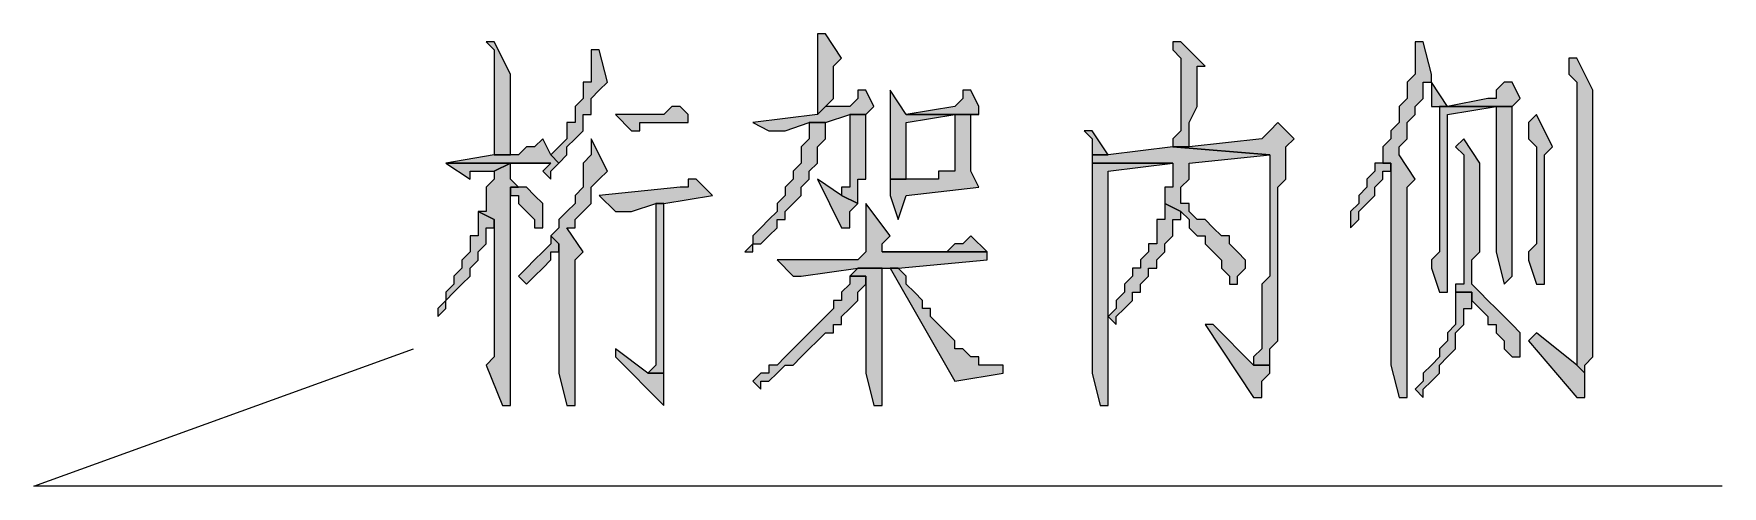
# Model space of a CAD drawing. Header units: millimetres. Extents: x 6 to 291, y 4 to 206.
# Drawn here: x 220.01 to 228.85, y 173.1 to 175.47 of the extents above; entities that cross this region are included whole.
import ezdxf

# ---------------------------------------------------------------- set-up
doc = ezdxf.new("R2010")
doc.units = ezdxf.units.MM
doc.layers.add('C00-00-00', color=7, linetype='Continuous')

msp = doc.modelspace()

# ---------------------------------------------------------------- hatches: boundary and pattern name
at = {"layer": 'C00-00-00'}
h = msp.add_hatch(color=256, dxfattribs=at)
h.dxf.hatch_style = 2
h.paths.add_polyline_path([(224.155003, 175.47167), (224.11267, 175.47167), (224.11267, 175.429336), (224.11267, 175.21767), (224.11267, 175.175336), (224.11267, 175.048336), (224.155003, 175.09067), (224.197337, 175.133003), (224.197337, 175.260003), (224.197337, 175.302336), (224.23967, 175.34467)])
h = msp.add_hatch(color=256, dxfattribs=at)
h.dxf.hatch_style = 2
h.paths.add_polyline_path([(222.419337, 175.429336), (222.377004, 175.429336), (222.419337, 175.387002), (222.419337, 175.302336), (222.419337, 175.260002), (222.419337, 174.836669), (222.504004, 174.836669), (222.504004, 175.217669), (222.504004, 175.260002)])
h = msp.add_hatch(color=256, dxfattribs=at)
h.dxf.hatch_style = 2
h.paths.add_polyline_path([(222.969659, 175.387001), (222.927326, 175.387001), (222.927326, 175.344668), (222.927326, 175.302334), (222.927326, 175.217668), (222.884992, 175.217668), (222.884992, 175.175334), (222.884992, 175.133001), (222.842659, 175.090668), (222.842659, 175.048334), (222.842659, 175.006001), (222.800326, 175.006001), (222.800326, 174.963668), (222.800326, 174.921334), (222.757992, 174.879001), (222.715659, 174.836668), (222.757992, 174.794334), (222.800326, 174.836668), (222.800326, 174.879001), (222.842659, 174.921334), (222.884992, 174.963668), (222.884992, 175.006001), (222.884992, 175.048334), (222.927326, 175.048334), (222.927326, 175.090668), (222.927326, 175.133001), (222.969659, 175.175334), (223.011992, 175.217668)])
h = msp.add_hatch(color=256, dxfattribs=at)
h.dxf.hatch_style = 2
h.paths.add_polyline_path([(226.017664, 175.429336), (225.975331, 175.429336), (225.975331, 175.387002), (226.017664, 175.344669), (226.017664, 174.963669), (225.975331, 174.921336), (225.975331, 174.879002), (226.059997, 174.879002), (226.059997, 175.006002), (226.102331, 175.090669), (226.102331, 175.175336), (226.102331, 175.260002), (226.102331, 175.302336), (226.144664, 175.302336)])
h = msp.add_hatch(color=256, dxfattribs=at)
h.dxf.hatch_style = 2
h.paths.add_polyline_path([(227.287661, 175.429336), (227.245328, 175.429336), (227.245328, 175.387002), (227.245328, 175.260002), (227.202994, 175.217669), (227.202994, 175.175336), (227.202994, 175.133002), (227.160661, 175.090669), (227.160661, 175.048336), (227.160661, 175.006002), (227.118328, 174.963669), (227.118328, 174.921336), (227.075994, 174.879002), (227.075994, 174.836669), (227.075994, 174.794336), (227.118328, 174.794336), (227.118328, 174.752002), (227.118328, 174.709669), (227.118328, 173.778336), (227.118328, 173.736002), (227.160661, 173.566669), (227.202994, 173.566669), (227.202994, 174.582669), (227.202994, 174.625002), (227.202994, 174.667336), (227.245328, 174.709669), (227.160661, 174.836669), (227.160661, 174.879002), (227.202994, 174.921336), (227.202994, 174.963669), (227.202994, 175.006002), (227.245328, 175.048336), (227.245328, 175.090669), (227.287661, 175.133002), (227.287661, 175.175336), (227.287661, 175.217669), (227.329994, 175.217669), (227.329994, 175.260002)])
h = msp.add_hatch(color=256, dxfattribs=at)
h.dxf.hatch_style = 2
h.paths.add_polyline_path([(228.092004, 175.344671), (228.049671, 175.344671), (228.049671, 175.260004), (228.092004, 175.217671), (228.092004, 173.736004), (228.134338, 173.693671), (228.134338, 173.736004), (228.176671, 173.778338), (228.176671, 174.286338), (228.176671, 174.328671), (228.176671, 175.175338)])
h = msp.add_hatch(color=256, dxfattribs=at)
h.dxf.hatch_style = 2
h.paths.add_polyline_path([(227.330003, 175.217668), (227.330003, 175.090668), (227.372337, 175.090668), (227.66867, 175.090668), (227.66867, 175.048335), (227.66867, 174.371001), (227.66867, 174.328668), (227.711003, 174.159335), (227.753337, 174.201668), (227.753337, 174.582668), (227.753337, 174.625001), (227.753337, 175.090668), (227.41467, 175.090668)])
h = msp.add_hatch(color=256, dxfattribs=at)
h.dxf.hatch_style = 2
h.paths.add_polyline_path([(227.75333, 175.217668), (227.710997, 175.217668), (227.668663, 175.175335), (227.668663, 175.133001), (227.62633, 175.133001), (227.414663, 175.090668), (227.75333, 175.090668), (227.795663, 175.133001)])
h = msp.add_hatch(color=256, dxfattribs=at)
h.dxf.hatch_style = 2
h.paths.add_polyline_path([(224.366667, 175.175338), (224.324333, 175.175338), (224.324333, 175.133004), (224.282, 175.090671), (224.155, 175.090671), (224.112667, 175.048338), (223.774, 175.006004), (223.858667, 174.963671), (223.901, 174.963671), (223.943333, 174.963671), (224.070333, 175.006004), (224.155, 175.006004), (224.282, 175.048338), (224.366667, 175.048338), (224.409, 175.090671)])
h = msp.add_hatch(color=256, dxfattribs=at)
h.dxf.hatch_style = 2
h.paths.add_polyline_path([(224.493661, 175.175338), (224.493661, 175.133004), (224.493661, 175.048338), (224.493661, 174.709671), (224.578328, 174.709671), (224.578328, 175.006004), (224.832328, 175.048338), (224.916995, 175.048338), (224.959328, 175.048338), (224.578328, 175.048338)])
h = msp.add_hatch(color=256, dxfattribs=at)
h.dxf.hatch_style = 2
h.paths.add_polyline_path([(224.917004, 175.175338), (224.874671, 175.175338), (224.874671, 175.133004), (224.832338, 175.090671), (224.578338, 175.048338), (224.959338, 175.048338), (224.959338, 175.090671)])
h = msp.add_hatch(color=256, dxfattribs=at)
h.dxf.hatch_style = 2
h.paths.add_polyline_path([(223.393002, 175.090669), (223.350669, 175.090669), (223.308335, 175.048336), (223.054335, 175.048336), (223.139002, 174.963669), (223.181335, 174.963669), (223.181335, 175.006002), (223.435335, 175.006002), (223.435335, 175.048336)])
h = msp.add_hatch(color=256, dxfattribs=at)
h.dxf.hatch_style = 2
h.paths.add_polyline_path([(224.366667, 175.048335), (224.282, 175.048335), (224.282, 174.752001), (224.282, 174.709668), (224.282, 174.667335), (224.239667, 174.667335), (224.239667, 174.625001), (224.324333, 174.582668), (224.324333, 174.625001), (224.324333, 174.709668), (224.366667, 174.709668), (224.366667, 174.921335), (224.366667, 174.963668), (224.366667, 175.006001)])
h = msp.add_hatch(color=256, dxfattribs=at)
h.dxf.hatch_style = 2
h.paths.add_polyline_path([(224.917004, 175.048335), (224.832338, 175.048335), (224.832338, 174.752001), (224.747671, 174.752001), (224.747671, 174.709668), (224.578338, 174.709668), (224.493671, 174.709668), (224.493671, 174.667335), (224.493671, 174.625001), (224.536004, 174.498001), (224.578338, 174.625001), (224.959338, 174.667335), (224.917004, 174.752001), (224.917004, 174.921335), (224.917004, 174.963668), (224.917004, 175.006001)])
h = msp.add_hatch(color=256, dxfattribs=at)
h.dxf.hatch_style = 2
h.paths.add_polyline_path([(227.372329, 175.090669), (227.372329, 174.328669), (227.329996, 174.286336), (227.329996, 174.244002), (227.372329, 174.117002), (227.414663, 174.117002), (227.414663, 175.048336), (227.668663, 175.090669)])
h = msp.add_hatch(color=256, dxfattribs=at)
h.dxf.hatch_style = 2
h.paths.add_polyline_path([(227.880341, 175.048335), (227.838008, 175.006001), (227.838008, 174.963668), (227.838008, 174.921335), (227.880341, 174.879001), (227.880341, 174.371001), (227.838008, 174.328668), (227.838008, 174.286335), (227.880341, 174.159335), (227.922674, 174.159335), (227.922674, 174.201668), (227.922674, 174.244001), (227.922674, 174.836668), (227.965008, 174.879001)])
h = msp.add_hatch(color=256, dxfattribs=at)
h.dxf.hatch_style = 2
h.paths.add_polyline_path([(222.673327, 174.921336), (222.630994, 174.879003), (222.58866, 174.879003), (222.546327, 174.836669), (222.419327, 174.836669), (222.165327, 174.794336), (222.71566, 174.794336), (222.673327, 174.752003), (222.71566, 174.709669), (222.71566, 174.752003), (222.757994, 174.794336), (222.71566, 174.836669)])
h = msp.add_hatch(color=256, dxfattribs=at)
h.dxf.hatch_style = 2
h.paths.add_polyline_path([(222.927333, 174.921336), (222.927333, 174.879003), (222.927333, 174.836669), (222.884999, 174.794336), (222.884999, 174.752003), (222.884999, 174.709669), (222.884999, 174.667336), (222.842666, 174.625003), (222.842666, 174.582669), (222.800333, 174.540336), (222.757999, 174.498003), (222.757999, 174.455669), (222.715666, 174.413336), (222.757999, 174.371003), (222.757999, 174.286336), (222.757999, 174.244003), (222.757999, 173.693669), (222.800333, 173.524336), (222.842666, 173.524336), (222.842666, 173.736003), (222.842666, 174.286336), (222.884999, 174.328669), (222.800333, 174.455669), (222.842666, 174.455669), (222.842666, 174.498003), (222.884999, 174.540336), (222.927333, 174.582669), (222.927333, 174.625003), (222.927333, 174.667336), (222.969666, 174.709669), (223.011999, 174.752003)])
h = msp.add_hatch(color=256, dxfattribs=at)
h.dxf.hatch_style = 2
h.paths.add_polyline_path([(224.155003, 175.006001), (224.070337, 175.006001), (224.070337, 174.963667), (224.070337, 174.921334), (224.028003, 174.879001), (224.028003, 174.836667), (224.028003, 174.794334), (223.98567, 174.752001), (223.98567, 174.709667), (223.943337, 174.667334), (223.943337, 174.625001), (223.901003, 174.582667), (223.901003, 174.540334), (223.85867, 174.498001), (223.816337, 174.455667), (223.774003, 174.413334), (223.774003, 174.371001), (223.73167, 174.328667), (223.774003, 174.328667), (223.774003, 174.371001), (223.816337, 174.371001), (223.85867, 174.413334), (223.901003, 174.455667), (223.901003, 174.498001), (223.943337, 174.498001), (223.943337, 174.540334), (223.98567, 174.582667), (224.028003, 174.625001), (224.028003, 174.667334), (224.070337, 174.709667), (224.070337, 174.752001), (224.11267, 174.794334), (224.11267, 174.836667), (224.11267, 174.879001), (224.155003, 174.921334), (224.155003, 174.963667)])
h = msp.add_hatch(color=256, dxfattribs=at)
h.dxf.hatch_style = 2
h.paths.add_polyline_path([(225.551995, 174.96367), (225.509661, 174.96367), (225.551995, 174.921337), (225.551995, 174.879004), (225.551995, 174.83667), (225.636661, 174.83667)])
h = msp.add_hatch(color=256, dxfattribs=at)
h.dxf.hatch_style = 2
h.paths.add_polyline_path([(226.52566, 175.006001), (226.483326, 174.963667), (226.440993, 174.921334), (226.059993, 174.879001), (225.975326, 174.879001), (226.483326, 174.836667), (226.483326, 174.201667), (226.440993, 174.159334), (226.440993, 173.947667), (226.440993, 173.905334), (226.440993, 173.820667), (226.39866, 173.778334), (226.39866, 173.736001), (226.483326, 173.736001), (226.483326, 173.778334), (226.483326, 173.820667), (226.52566, 173.863001), (226.52566, 174.074667), (226.52566, 174.117001), (226.52566, 174.667334), (226.567993, 174.709667), (226.567993, 174.836667), (226.567993, 174.879001), (226.610326, 174.921334)])
h = msp.add_hatch(color=256, dxfattribs=at)
h.dxf.hatch_style = 2
h.paths.add_polyline_path([(227.49934, 174.921336), (227.457007, 174.879003), (227.49934, 174.836669), (227.49934, 174.752003), (227.49934, 174.709669), (227.49934, 174.371003), (227.49934, 174.328669), (227.49934, 174.159336), (227.457007, 174.159336), (227.457007, 174.117003), (227.541674, 174.117003), (227.541674, 174.074669), (227.584007, 174.032336), (227.62634, 173.990003), (227.62634, 173.947669), (227.668674, 173.947669), (227.668674, 173.905336), (227.711007, 173.863003), (227.711007, 173.820669), (227.75334, 173.778336), (227.795674, 173.778336), (227.795674, 173.863003), (227.795674, 173.905336), (227.75334, 173.947669), (227.711007, 173.990003), (227.668674, 174.032336), (227.62634, 174.074669), (227.584007, 174.117003), (227.541674, 174.159336), (227.541674, 174.286336), (227.584007, 174.328669), (227.584007, 174.752003), (227.584007, 174.794336)])
h = msp.add_hatch(color=256, dxfattribs=at)
h.dxf.hatch_style = 2
h.paths.add_polyline_path([(225.975338, 174.879002), (225.636671, 174.836668), (225.552004, 174.836668), (225.552004, 174.794335), (225.975338, 174.794335), (225.975338, 174.752002), (225.975338, 174.667335), (225.933004, 174.667335), (225.933004, 174.582668), (226.017671, 174.540335), (226.060004, 174.498002), (226.060004, 174.455668), (226.102338, 174.413335), (226.144671, 174.413335), (226.144671, 174.371002), (226.187004, 174.328668), (226.229338, 174.286335), (226.229338, 174.244002), (226.271671, 174.201668), (226.271671, 174.159335), (226.314004, 174.159335), (226.314004, 174.201668), (226.356338, 174.244002), (226.356338, 174.286335), (226.314004, 174.328668), (226.271671, 174.371002), (226.271671, 174.413335), (226.229338, 174.413335), (226.187004, 174.455668), (226.144671, 174.498002), (226.102338, 174.498002), (226.060004, 174.540335), (226.060004, 174.582668), (226.017671, 174.582668), (226.017671, 174.625002), (226.017671, 174.667335), (226.060004, 174.709668), (226.060004, 174.794335), (226.483338, 174.836668)])
h = msp.add_hatch(color=256, dxfattribs=at)
h.dxf.hatch_style = 2
h.paths.add_polyline_path([(222.165331, 174.794337), (222.292331, 174.70967), (222.292331, 174.752004), (222.334665, 174.752004), (222.376998, 174.752004), (222.419331, 174.752004), (222.503998, 174.794337), (222.715665, 174.794337)])
h = msp.add_hatch(color=256, dxfattribs=at)
h.dxf.hatch_style = 2
h.paths.add_polyline_path([(222.504006, 174.794337), (222.419339, 174.752004), (222.419339, 174.70967), (222.377006, 174.667337), (222.377006, 174.625004), (222.377006, 174.58267), (222.377006, 174.540337), (222.334672, 174.540337), (222.419339, 174.498004), (222.419339, 173.82067), (222.419339, 173.778337), (222.377006, 173.736004), (222.461672, 173.524337), (222.504006, 173.524337), (222.504006, 173.778337), (222.504006, 174.667337), (222.546339, 174.667337), (222.504006, 174.70967)])
h = msp.add_hatch(color=256, dxfattribs=at)
h.dxf.hatch_style = 2
h.paths.add_polyline_path([(225.551995, 174.794337), (225.551995, 173.82067), (225.551995, 173.778337), (225.551995, 173.736004), (225.551995, 173.69367), (225.594328, 173.524337), (225.636661, 173.524337), (225.636661, 173.736004), (225.636661, 173.778337), (225.636661, 174.498004), (225.636661, 174.540337), (225.636661, 174.752004), (225.975328, 174.794337)])
h = msp.add_hatch(color=256, dxfattribs=at)
h.dxf.hatch_style = 2
h.paths.add_polyline_path([(227.075997, 174.794337), (227.033664, 174.794337), (227.033664, 174.752004), (226.991331, 174.70967), (226.991331, 174.667337), (226.948997, 174.625004), (226.948997, 174.58267), (226.906664, 174.540337), (226.906664, 174.498004), (226.906664, 174.45567), (226.948997, 174.498004), (226.948997, 174.540337), (226.991331, 174.58267), (227.033664, 174.625004), (227.033664, 174.667337), (227.075997, 174.70967), (227.075997, 174.752004), (227.118331, 174.752004), (227.118331, 174.794337)])
h = msp.add_hatch(color=256, dxfattribs=at)
h.dxf.hatch_style = 2
h.paths.add_polyline_path([(222.546332, 174.667334), (222.503999, 174.667334), (222.503999, 174.625001), (222.546332, 174.625001), (222.546332, 174.582668), (222.588665, 174.540334), (222.630999, 174.498001), (222.630999, 174.455668), (222.673332, 174.455668), (222.673332, 174.498001), (222.673332, 174.582668), (222.630999, 174.625001), (222.588665, 174.667334)])
h = msp.add_hatch(color=256, dxfattribs=at)
h.dxf.hatch_style = 2
h.paths.add_polyline_path([(223.477671, 174.709669), (223.435337, 174.709669), (223.435337, 174.667335), (223.393004, 174.667335), (222.969671, 174.625002), (223.054337, 174.540335), (223.096671, 174.540335), (223.139004, 174.540335), (223.266004, 174.582669), (223.308337, 174.582669), (223.562337, 174.625002)])
h = msp.add_hatch(color=256, dxfattribs=at)
h.dxf.hatch_style = 2
h.paths.add_polyline_path([(224.112661, 174.709669), (224.239661, 174.455669), (224.281994, 174.455669), (224.281994, 174.498002), (224.281994, 174.540335), (224.324328, 174.582669), (224.239661, 174.625002)])
h = msp.add_hatch(color=256, dxfattribs=at)
h.dxf.hatch_style = 2
h.paths.add_polyline_path([(223.308333, 174.58267), (223.266, 174.58267), (223.266, 173.82067), (223.266, 173.736003), (223.223667, 173.69367), (223.308333, 173.69367)])
h = msp.add_hatch(color=256, dxfattribs=at)
h.dxf.hatch_style = 2
h.paths.add_polyline_path([(224.366667, 174.58267), (224.366667, 174.540336), (224.366667, 174.498003), (224.366667, 174.32867), (224.324333, 174.286336), (224.112667, 174.286336), (224.070333, 174.286336), (223.901, 174.286336), (223.985667, 174.20167), (224.028, 174.20167), (224.324333, 174.244003), (224.451333, 174.244003), (224.493667, 174.244003), (224.536, 174.244003), (225.001667, 174.286336), (225.001667, 174.32867), (224.451333, 174.32867), (224.451333, 174.371003), (224.493667, 174.413336)])
h = msp.add_hatch(color=256, dxfattribs=at)
h.dxf.hatch_style = 2
h.paths.add_polyline_path([(225.932996, 174.58267), (225.932996, 174.540336), (225.932996, 174.498003), (225.890662, 174.498003), (225.890662, 174.45567), (225.890662, 174.413336), (225.890662, 174.371003), (225.848329, 174.371003), (225.848329, 174.32867), (225.805996, 174.286336), (225.805996, 174.244003), (225.763662, 174.244003), (225.763662, 174.20167), (225.721329, 174.159336), (225.721329, 174.117003), (225.678996, 174.07467), (225.678996, 174.032336), (225.636662, 173.990003), (225.678996, 173.94767), (225.678996, 173.990003), (225.721329, 174.032336), (225.763662, 174.07467), (225.763662, 174.117003), (225.805996, 174.117003), (225.805996, 174.159336), (225.848329, 174.20167), (225.848329, 174.244003), (225.890662, 174.244003), (225.890662, 174.286336), (225.932996, 174.32867), (225.932996, 174.371003), (225.975329, 174.413336), (225.975329, 174.45567), (225.975329, 174.498003), (226.017662, 174.498003), (226.017662, 174.540336)])
h = msp.add_hatch(color=256, dxfattribs=at)
h.dxf.hatch_style = 2
h.paths.add_polyline_path([(222.334669, 174.540335), (222.334669, 174.498002), (222.334669, 174.455669), (222.334669, 174.413335), (222.292335, 174.413335), (222.292335, 174.371002), (222.292335, 174.328669), (222.250002, 174.286335), (222.250002, 174.244002), (222.207669, 174.201669), (222.207669, 174.159335), (222.165335, 174.117002), (222.165335, 174.074669), (222.123002, 174.032335), (222.123002, 173.990002), (222.165335, 174.032335), (222.165335, 174.074669), (222.207669, 174.117002), (222.250002, 174.159335), (222.292335, 174.201669), (222.292335, 174.244002), (222.334669, 174.286335), (222.334669, 174.328669), (222.377002, 174.371002), (222.377002, 174.413335), (222.377002, 174.455669), (222.419335, 174.455669), (222.419335, 174.498002)])
h = msp.add_hatch(color=256, dxfattribs=at)
h.dxf.hatch_style = 2
h.paths.add_polyline_path([(222.715669, 174.413336), (222.715669, 174.371003), (222.673336, 174.32867), (222.631003, 174.286336), (222.588669, 174.244003), (222.546336, 174.20167), (222.588669, 174.159336), (222.631003, 174.20167), (222.673336, 174.244003), (222.715669, 174.286336), (222.715669, 174.32867), (222.758003, 174.32867), (222.758003, 174.371003)])
h = msp.add_hatch(color=256, dxfattribs=at)
h.dxf.hatch_style = 2
h.paths.add_polyline_path([(224.917004, 174.413336), (224.874671, 174.371003), (224.832338, 174.371003), (224.790004, 174.32867), (224.578338, 174.32867), (224.451338, 174.32867), (225.001671, 174.32867)])
h = msp.add_hatch(color=256, dxfattribs=at)
h.dxf.hatch_style = 2
h.paths.add_polyline_path([(224.451335, 174.244003), (224.324335, 174.244003), (224.282002, 174.20167), (224.366669, 174.20167), (224.366669, 174.159337), (224.366669, 173.736003), (224.366669, 173.69367), (224.409002, 173.524337), (224.451335, 173.524337), (224.451335, 173.736003), (224.451335, 174.117003), (224.451335, 174.159337), (224.451335, 174.20167)])
h = msp.add_hatch(color=256, dxfattribs=at)
h.dxf.hatch_style = 2
h.paths.add_polyline_path([(224.536004, 174.244003), (224.493671, 174.244003), (224.832337, 173.651337), (225.086337, 173.69367), (225.086337, 173.736003), (225.044004, 173.736003), (225.001671, 173.736003), (224.959337, 173.736003), (224.959337, 173.778337), (224.917004, 173.778337), (224.874671, 173.82067), (224.832337, 173.82067), (224.832337, 173.863003), (224.790004, 173.905337), (224.747671, 173.94767), (224.705337, 173.990003), (224.705337, 174.032337), (224.663004, 174.032337), (224.663004, 174.07467), (224.620671, 174.117003), (224.578337, 174.159337), (224.578337, 174.20167)])
h = msp.add_hatch(color=256, dxfattribs=at)
h.dxf.hatch_style = 2
h.paths.add_polyline_path([(224.281998, 174.201669), (224.281998, 174.159336), (224.239665, 174.117002), (224.239665, 174.074669), (224.197331, 174.074669), (224.197331, 174.032336), (224.154998, 173.990002), (224.112665, 173.947669), (224.070331, 173.905336), (224.027998, 173.863002), (223.985665, 173.820669), (223.943331, 173.778336), (223.900998, 173.736002), (223.858665, 173.736002), (223.858665, 173.693669), (223.816331, 173.693669), (223.773998, 173.651336), (223.816331, 173.609002), (223.816331, 173.651336), (223.858665, 173.651336), (223.900998, 173.693669), (223.943331, 173.736002), (223.985665, 173.736002), (224.027998, 173.778336), (224.070331, 173.820669), (224.112665, 173.863002), (224.154998, 173.905336), (224.197331, 173.905336), (224.197331, 173.947669), (224.239665, 173.947669), (224.239665, 173.990002), (224.281998, 174.032336), (224.324331, 174.074669), (224.324331, 174.117002), (224.366665, 174.159336), (224.366665, 174.201669)])
h = msp.add_hatch(color=256, dxfattribs=at)
h.dxf.hatch_style = 2
h.paths.add_polyline_path([(227.456998, 174.117004), (227.456998, 174.074671), (227.456998, 173.990004), (227.456998, 173.947671), (227.414665, 173.905338), (227.414665, 173.863004), (227.372331, 173.820671), (227.372331, 173.778338), (227.329998, 173.736004), (227.287665, 173.693671), (227.287665, 173.651338), (227.245331, 173.609004), (227.287665, 173.566671), (227.287665, 173.609004), (227.329998, 173.651338), (227.372331, 173.693671), (227.372331, 173.736004), (227.414665, 173.778338), (227.456998, 173.820671), (227.456998, 173.863004), (227.456998, 173.905338), (227.499331, 173.947671), (227.499331, 173.990004), (227.499331, 174.032338), (227.541665, 174.032338), (227.541665, 174.117004)])
h = msp.add_hatch(color=256, dxfattribs=at)
h.dxf.hatch_style = 2
h.paths.add_polyline_path([(226.187001, 173.947667), (226.144668, 173.947667), (226.398668, 173.566667), (226.441001, 173.566667), (226.441001, 173.609001), (226.441001, 173.651334), (226.483335, 173.693667), (226.483335, 173.736001), (226.398668, 173.736001)])
h = msp.add_hatch(color=256, dxfattribs=at)
h.dxf.hatch_style = 2
h.paths.add_polyline_path([(227.880341, 173.905337), (227.838008, 173.863004), (228.092008, 173.56667), (228.134341, 173.56667), (228.134341, 173.609004), (228.134341, 173.69367), (228.092008, 173.736004)])
h = msp.add_hatch(color=256, dxfattribs=at)
h.dxf.hatch_style = 2
h.paths.add_polyline_path([(223.054328, 173.820668), (223.054328, 173.778335), (223.308328, 173.524335), (223.308328, 173.566668), (223.308328, 173.609002), (223.308328, 173.693668), (223.223661, 173.693668)])

# ---------------------------------------------------------------- linework, layer by layer
at = {"layer": 'C00-00-00', "lineweight": 13}
for points in [[(224.155003, 175.47167), (224.11267, 175.47167), (224.11267, 175.429336), (224.11267, 175.21767), (224.11267, 175.175336), (224.11267, 175.048336), (224.155003, 175.09067), (224.197337, 175.133003), (224.197337, 175.260003), (224.197337, 175.302336), (224.23967, 175.34467)], [(222.419337, 175.429336), (222.377004, 175.429336), (222.419337, 175.387002), (222.419337, 175.302336), (222.419337, 175.260002), (222.419337, 174.836669), (222.504004, 174.836669), (222.504004, 175.217669), (222.504004, 175.260002)], [(222.969659, 175.387001), (222.927326, 175.387001), (222.927326, 175.344668), (222.927326, 175.302334), (222.927326, 175.217668), (222.884992, 175.217668), (222.884992, 175.175334), (222.884992, 175.133001), (222.842659, 175.090668), (222.842659, 175.048334), (222.842659, 175.006001), (222.800326, 175.006001), (222.800326, 174.963668), (222.800326, 174.921334), (222.757992, 174.879001), (222.715659, 174.836668), (222.757992, 174.794334), (222.800326, 174.836668), (222.800326, 174.879001), (222.842659, 174.921334), (222.884992, 174.963668), (222.884992, 175.006001), (222.884992, 175.048334), (222.927326, 175.048334), (222.927326, 175.090668), (222.927326, 175.133001), (222.969659, 175.175334), (223.011992, 175.217668)], [(226.017664, 175.429336), (225.975331, 175.429336), (225.975331, 175.387002), (226.017664, 175.344669), (226.017664, 174.963669), (225.975331, 174.921336), (225.975331, 174.879002), (226.059997, 174.879002), (226.059997, 175.006002), (226.102331, 175.090669), (226.102331, 175.175336), (226.102331, 175.260002), (226.102331, 175.302336), (226.144664, 175.302336)], [(227.287661, 175.429336), (227.245328, 175.429336), (227.245328, 175.387002), (227.245328, 175.260002), (227.202994, 175.217669), (227.202994, 175.175336), (227.202994, 175.133002), (227.160661, 175.090669), (227.160661, 175.048336), (227.160661, 175.006002), (227.118328, 174.963669), (227.118328, 174.921336), (227.075994, 174.879002), (227.075994, 174.836669), (227.075994, 174.794336), (227.118328, 174.794336), (227.118328, 174.752002), (227.118328, 174.709669), (227.118328, 173.778336), (227.118328, 173.736002), (227.160661, 173.566669), (227.202994, 173.566669), (227.202994, 174.582669), (227.202994, 174.625002), (227.202994, 174.667336), (227.245328, 174.709669), (227.160661, 174.836669), (227.160661, 174.879002), (227.202994, 174.921336), (227.202994, 174.963669), (227.202994, 175.006002), (227.245328, 175.048336), (227.245328, 175.090669), (227.287661, 175.133002), (227.287661, 175.175336), (227.287661, 175.217669), (227.329994, 175.217669), (227.329994, 175.260002)], [(228.092004, 175.344671), (228.049671, 175.344671), (228.049671, 175.260004), (228.092004, 175.217671), (228.092004, 173.736004), (228.134338, 173.693671), (228.134338, 173.736004), (228.176671, 173.778338), (228.176671, 174.286338), (228.176671, 174.328671), (228.176671, 175.175338)], [(227.330003, 175.217668), (227.330003, 175.090668), (227.372337, 175.090668), (227.66867, 175.090668), (227.66867, 175.048335), (227.66867, 174.371001), (227.66867, 174.328668), (227.711003, 174.159335), (227.753337, 174.201668), (227.753337, 174.582668), (227.753337, 174.625001), (227.753337, 175.090668), (227.41467, 175.090668)], [(227.75333, 175.217668), (227.710997, 175.217668), (227.668663, 175.175335), (227.668663, 175.133001), (227.62633, 175.133001), (227.414663, 175.090668), (227.75333, 175.090668), (227.795663, 175.133001)], [(224.366667, 175.175338), (224.324333, 175.175338), (224.324333, 175.133004), (224.282, 175.090671), (224.155, 175.090671), (224.112667, 175.048338), (223.774, 175.006004), (223.858667, 174.963671), (223.901, 174.963671), (223.943333, 174.963671), (224.070333, 175.006004), (224.155, 175.006004), (224.282, 175.048338), (224.366667, 175.048338), (224.409, 175.090671)], [(224.493661, 175.175338), (224.493661, 175.133004), (224.493661, 175.048338), (224.493661, 174.709671), (224.578328, 174.709671), (224.578328, 175.006004), (224.832328, 175.048338), (224.916995, 175.048338), (224.959328, 175.048338), (224.578328, 175.048338)], [(224.917004, 175.175338), (224.874671, 175.175338), (224.874671, 175.133004), (224.832338, 175.090671), (224.578338, 175.048338), (224.959338, 175.048338), (224.959338, 175.090671)], [(223.393002, 175.090669), (223.350669, 175.090669), (223.308335, 175.048336), (223.054335, 175.048336), (223.139002, 174.963669), (223.181335, 174.963669), (223.181335, 175.006002), (223.435335, 175.006002), (223.435335, 175.048336)], [(224.366667, 175.048335), (224.282, 175.048335), (224.282, 174.752001), (224.282, 174.709668), (224.282, 174.667335), (224.239667, 174.667335), (224.239667, 174.625001), (224.324333, 174.582668), (224.324333, 174.625001), (224.324333, 174.709668), (224.366667, 174.709668), (224.366667, 174.921335), (224.366667, 174.963668), (224.366667, 175.006001)], [(224.917004, 175.048335), (224.832338, 175.048335), (224.832338, 174.752001), (224.747671, 174.752001), (224.747671, 174.709668), (224.578338, 174.709668), (224.493671, 174.709668), (224.493671, 174.667335), (224.493671, 174.625001), (224.536004, 174.498001), (224.578338, 174.625001), (224.959338, 174.667335), (224.917004, 174.752001), (224.917004, 174.921335), (224.917004, 174.963668), (224.917004, 175.006001)], [(227.372329, 175.090669), (227.372329, 174.328669), (227.329996, 174.286336), (227.329996, 174.244002), (227.372329, 174.117002), (227.414663, 174.117002), (227.414663, 175.048336), (227.668663, 175.090669)], [(227.880341, 175.048335), (227.838008, 175.006001), (227.838008, 174.963668), (227.838008, 174.921335), (227.880341, 174.879001), (227.880341, 174.371001), (227.838008, 174.328668), (227.838008, 174.286335), (227.880341, 174.159335), (227.922674, 174.159335), (227.922674, 174.201668), (227.922674, 174.244001), (227.922674, 174.836668), (227.965008, 174.879001)], [(222.673327, 174.921336), (222.630994, 174.879003), (222.58866, 174.879003), (222.546327, 174.836669), (222.419327, 174.836669), (222.165327, 174.794336), (222.71566, 174.794336), (222.673327, 174.752003), (222.71566, 174.709669), (222.71566, 174.752003), (222.757994, 174.794336), (222.71566, 174.836669)], [(222.927333, 174.921336), (222.927333, 174.879003), (222.927333, 174.836669), (222.884999, 174.794336), (222.884999, 174.752003), (222.884999, 174.709669), (222.884999, 174.667336), (222.842666, 174.625003), (222.842666, 174.582669), (222.800333, 174.540336), (222.757999, 174.498003), (222.757999, 174.455669), (222.715666, 174.413336), (222.757999, 174.371003), (222.757999, 174.286336), (222.757999, 174.244003), (222.757999, 173.693669), (222.800333, 173.524336), (222.842666, 173.524336), (222.842666, 173.736003), (222.842666, 174.286336), (222.884999, 174.328669), (222.800333, 174.455669), (222.842666, 174.455669), (222.842666, 174.498003), (222.884999, 174.540336), (222.927333, 174.582669), (222.927333, 174.625003), (222.927333, 174.667336), (222.969666, 174.709669), (223.011999, 174.752003)], [(224.155003, 175.006001), (224.070337, 175.006001), (224.070337, 174.963667), (224.070337, 174.921334), (224.028003, 174.879001), (224.028003, 174.836667), (224.028003, 174.794334), (223.98567, 174.752001), (223.98567, 174.709667), (223.943337, 174.667334), (223.943337, 174.625001), (223.901003, 174.582667), (223.901003, 174.540334), (223.85867, 174.498001), (223.816337, 174.455667), (223.774003, 174.413334), (223.774003, 174.371001), (223.73167, 174.328667), (223.774003, 174.328667), (223.774003, 174.371001), (223.816337, 174.371001), (223.85867, 174.413334), (223.901003, 174.455667), (223.901003, 174.498001), (223.943337, 174.498001), (223.943337, 174.540334), (223.98567, 174.582667), (224.028003, 174.625001), (224.028003, 174.667334), (224.070337, 174.709667), (224.070337, 174.752001), (224.11267, 174.794334), (224.11267, 174.836667), (224.11267, 174.879001), (224.155003, 174.921334), (224.155003, 174.963667)], [(225.551995, 174.96367), (225.509661, 174.96367), (225.551995, 174.921337), (225.551995, 174.879004), (225.551995, 174.83667), (225.636661, 174.83667)], [(226.52566, 175.006001), (226.483326, 174.963667), (226.440993, 174.921334), (226.059993, 174.879001), (225.975326, 174.879001), (226.483326, 174.836667), (226.483326, 174.201667), (226.440993, 174.159334), (226.440993, 173.947667), (226.440993, 173.905334), (226.440993, 173.820667), (226.39866, 173.778334), (226.39866, 173.736001), (226.483326, 173.736001), (226.483326, 173.778334), (226.483326, 173.820667), (226.52566, 173.863001), (226.52566, 174.074667), (226.52566, 174.117001), (226.52566, 174.667334), (226.567993, 174.709667), (226.567993, 174.836667), (226.567993, 174.879001), (226.610326, 174.921334)], [(227.49934, 174.921336), (227.457007, 174.879003), (227.49934, 174.836669), (227.49934, 174.752003), (227.49934, 174.709669), (227.49934, 174.371003), (227.49934, 174.328669), (227.49934, 174.159336), (227.457007, 174.159336), (227.457007, 174.117003), (227.541674, 174.117003), (227.541674, 174.074669), (227.584007, 174.032336), (227.62634, 173.990003), (227.62634, 173.947669), (227.668674, 173.947669), (227.668674, 173.905336), (227.711007, 173.863003), (227.711007, 173.820669), (227.75334, 173.778336), (227.795674, 173.778336), (227.795674, 173.863003), (227.795674, 173.905336), (227.75334, 173.947669), (227.711007, 173.990003), (227.668674, 174.032336), (227.62634, 174.074669), (227.584007, 174.117003), (227.541674, 174.159336), (227.541674, 174.286336), (227.584007, 174.328669), (227.584007, 174.752003), (227.584007, 174.794336)], [(225.975338, 174.879002), (225.636671, 174.836668), (225.552004, 174.836668), (225.552004, 174.794335), (225.975338, 174.794335), (225.975338, 174.752002), (225.975338, 174.667335), (225.933004, 174.667335), (225.933004, 174.582668), (226.017671, 174.540335), (226.060004, 174.498002), (226.060004, 174.455668), (226.102338, 174.413335), (226.144671, 174.413335), (226.144671, 174.371002), (226.187004, 174.328668), (226.229338, 174.286335), (226.229338, 174.244002), (226.271671, 174.201668), (226.271671, 174.159335), (226.314004, 174.159335), (226.314004, 174.201668), (226.356338, 174.244002), (226.356338, 174.286335), (226.314004, 174.328668), (226.271671, 174.371002), (226.271671, 174.413335), (226.229338, 174.413335), (226.187004, 174.455668), (226.144671, 174.498002), (226.102338, 174.498002), (226.060004, 174.540335), (226.060004, 174.582668), (226.017671, 174.582668), (226.017671, 174.625002), (226.017671, 174.667335), (226.060004, 174.709668), (226.060004, 174.794335), (226.483338, 174.836668)], [(222.165331, 174.794337), (222.292331, 174.70967), (222.292331, 174.752004), (222.334665, 174.752004), (222.376998, 174.752004), (222.419331, 174.752004), (222.503998, 174.794337), (222.715665, 174.794337)], [(222.504006, 174.794337), (222.419339, 174.752004), (222.419339, 174.70967), (222.377006, 174.667337), (222.377006, 174.625004), (222.377006, 174.58267), (222.377006, 174.540337), (222.334672, 174.540337), (222.419339, 174.498004), (222.419339, 173.82067), (222.419339, 173.778337), (222.377006, 173.736004), (222.461672, 173.524337), (222.504006, 173.524337), (222.504006, 173.778337), (222.504006, 174.667337), (222.546339, 174.667337), (222.504006, 174.70967)], [(225.551995, 174.794337), (225.551995, 173.82067), (225.551995, 173.778337), (225.551995, 173.736004), (225.551995, 173.69367), (225.594328, 173.524337), (225.636661, 173.524337), (225.636661, 173.736004), (225.636661, 173.778337), (225.636661, 174.498004), (225.636661, 174.540337), (225.636661, 174.752004), (225.975328, 174.794337)], [(227.075997, 174.794337), (227.033664, 174.794337), (227.033664, 174.752004), (226.991331, 174.70967), (226.991331, 174.667337), (226.948997, 174.625004), (226.948997, 174.58267), (226.906664, 174.540337), (226.906664, 174.498004), (226.906664, 174.45567), (226.948997, 174.498004), (226.948997, 174.540337), (226.991331, 174.58267), (227.033664, 174.625004), (227.033664, 174.667337), (227.075997, 174.70967), (227.075997, 174.752004), (227.118331, 174.752004), (227.118331, 174.794337)], [(222.546332, 174.667334), (222.503999, 174.667334), (222.503999, 174.625001), (222.546332, 174.625001), (222.546332, 174.582668), (222.588665, 174.540334), (222.630999, 174.498001), (222.630999, 174.455668), (222.673332, 174.455668), (222.673332, 174.498001), (222.673332, 174.582668), (222.630999, 174.625001), (222.588665, 174.667334)], [(223.477671, 174.709669), (223.435337, 174.709669), (223.435337, 174.667335), (223.393004, 174.667335), (222.969671, 174.625002), (223.054337, 174.540335), (223.096671, 174.540335), (223.139004, 174.540335), (223.266004, 174.582669), (223.308337, 174.582669), (223.562337, 174.625002)], [(224.112661, 174.709669), (224.239661, 174.455669), (224.281994, 174.455669), (224.281994, 174.498002), (224.281994, 174.540335), (224.324328, 174.582669), (224.239661, 174.625002)], [(223.308333, 174.58267), (223.266, 174.58267), (223.266, 173.82067), (223.266, 173.736003), (223.223667, 173.69367), (223.308333, 173.69367)], [(224.366667, 174.58267), (224.366667, 174.540336), (224.366667, 174.498003), (224.366667, 174.32867), (224.324333, 174.286336), (224.112667, 174.286336), (224.070333, 174.286336), (223.901, 174.286336), (223.985667, 174.20167), (224.028, 174.20167), (224.324333, 174.244003), (224.451333, 174.244003), (224.493667, 174.244003), (224.536, 174.244003), (225.001667, 174.286336), (225.001667, 174.32867), (224.451333, 174.32867), (224.451333, 174.371003), (224.493667, 174.413336)], [(225.932996, 174.58267), (225.932996, 174.540336), (225.932996, 174.498003), (225.890662, 174.498003), (225.890662, 174.45567), (225.890662, 174.413336), (225.890662, 174.371003), (225.848329, 174.371003), (225.848329, 174.32867), (225.805996, 174.286336), (225.805996, 174.244003), (225.763662, 174.244003), (225.763662, 174.20167), (225.721329, 174.159336), (225.721329, 174.117003), (225.678996, 174.07467), (225.678996, 174.032336), (225.636662, 173.990003), (225.678996, 173.94767), (225.678996, 173.990003), (225.721329, 174.032336), (225.763662, 174.07467), (225.763662, 174.117003), (225.805996, 174.117003), (225.805996, 174.159336), (225.848329, 174.20167), (225.848329, 174.244003), (225.890662, 174.244003), (225.890662, 174.286336), (225.932996, 174.32867), (225.932996, 174.371003), (225.975329, 174.413336), (225.975329, 174.45567), (225.975329, 174.498003), (226.017662, 174.498003), (226.017662, 174.540336)], [(222.334669, 174.540335), (222.334669, 174.498002), (222.334669, 174.455669), (222.334669, 174.413335), (222.292335, 174.413335), (222.292335, 174.371002), (222.292335, 174.328669), (222.250002, 174.286335), (222.250002, 174.244002), (222.207669, 174.201669), (222.207669, 174.159335), (222.165335, 174.117002), (222.165335, 174.074669), (222.123002, 174.032335), (222.123002, 173.990002), (222.165335, 174.032335), (222.165335, 174.074669), (222.207669, 174.117002), (222.250002, 174.159335), (222.292335, 174.201669), (222.292335, 174.244002), (222.334669, 174.286335), (222.334669, 174.328669), (222.377002, 174.371002), (222.377002, 174.413335), (222.377002, 174.455669), (222.419335, 174.455669), (222.419335, 174.498002)], [(222.715669, 174.413336), (222.715669, 174.371003), (222.673336, 174.32867), (222.631003, 174.286336), (222.588669, 174.244003), (222.546336, 174.20167), (222.588669, 174.159336), (222.631003, 174.20167), (222.673336, 174.244003), (222.715669, 174.286336), (222.715669, 174.32867), (222.758003, 174.32867), (222.758003, 174.371003)], [(224.917004, 174.413336), (224.874671, 174.371003), (224.832338, 174.371003), (224.790004, 174.32867), (224.578338, 174.32867), (224.451338, 174.32867), (225.001671, 174.32867)], [(224.451335, 174.244003), (224.324335, 174.244003), (224.282002, 174.20167), (224.366669, 174.20167), (224.366669, 174.159337), (224.366669, 173.736003), (224.366669, 173.69367), (224.409002, 173.524337), (224.451335, 173.524337), (224.451335, 173.736003), (224.451335, 174.117003), (224.451335, 174.159337), (224.451335, 174.20167)], [(224.536004, 174.244003), (224.493671, 174.244003), (224.832337, 173.651337), (225.086337, 173.69367), (225.086337, 173.736003), (225.044004, 173.736003), (225.001671, 173.736003), (224.959337, 173.736003), (224.959337, 173.778337), (224.917004, 173.778337), (224.874671, 173.82067), (224.832337, 173.82067), (224.832337, 173.863003), (224.790004, 173.905337), (224.747671, 173.94767), (224.705337, 173.990003), (224.705337, 174.032337), (224.663004, 174.032337), (224.663004, 174.07467), (224.620671, 174.117003), (224.578337, 174.159337), (224.578337, 174.20167)], [(224.281998, 174.201669), (224.281998, 174.159336), (224.239665, 174.117002), (224.239665, 174.074669), (224.197331, 174.074669), (224.197331, 174.032336), (224.154998, 173.990002), (224.112665, 173.947669), (224.070331, 173.905336), (224.027998, 173.863002), (223.985665, 173.820669), (223.943331, 173.778336), (223.900998, 173.736002), (223.858665, 173.736002), (223.858665, 173.693669), (223.816331, 173.693669), (223.773998, 173.651336), (223.816331, 173.609002), (223.816331, 173.651336), (223.858665, 173.651336), (223.900998, 173.693669), (223.943331, 173.736002), (223.985665, 173.736002), (224.027998, 173.778336), (224.070331, 173.820669), (224.112665, 173.863002), (224.154998, 173.905336), (224.197331, 173.905336), (224.197331, 173.947669), (224.239665, 173.947669), (224.239665, 173.990002), (224.281998, 174.032336), (224.324331, 174.074669), (224.324331, 174.117002), (224.366665, 174.159336), (224.366665, 174.201669)], [(227.456998, 174.117004), (227.456998, 174.074671), (227.456998, 173.990004), (227.456998, 173.947671), (227.414665, 173.905338), (227.414665, 173.863004), (227.372331, 173.820671), (227.372331, 173.778338), (227.329998, 173.736004), (227.287665, 173.693671), (227.287665, 173.651338), (227.245331, 173.609004), (227.287665, 173.566671), (227.287665, 173.609004), (227.329998, 173.651338), (227.372331, 173.693671), (227.372331, 173.736004), (227.414665, 173.778338), (227.456998, 173.820671), (227.456998, 173.863004), (227.456998, 173.905338), (227.499331, 173.947671), (227.499331, 173.990004), (227.499331, 174.032338), (227.541665, 174.032338), (227.541665, 174.117004)], [(226.187001, 173.947667), (226.144668, 173.947667), (226.398668, 173.566667), (226.441001, 173.566667), (226.441001, 173.609001), (226.441001, 173.651334), (226.483335, 173.693667), (226.483335, 173.736001), (226.398668, 173.736001)], [(227.880341, 173.905337), (227.838008, 173.863004), (228.092008, 173.56667), (228.134341, 173.56667), (228.134341, 173.609004), (228.134341, 173.69367), (228.092008, 173.736004)], [(223.054328, 173.820668), (223.054328, 173.778335), (223.308328, 173.524335), (223.308328, 173.566668), (223.308328, 173.609002), (223.308328, 173.693668), (223.223661, 173.693668)]]:
    msp.add_lwpolyline(points, close=True, dxfattribs=at)
at = {"layer": 'C00-00-00', "lineweight": 5}
msp.add_lwpolyline([(228.854006, 173.101001), (220.006339, 173.101001), (221.995994, 173.820668)], dxfattribs=at)

doc.saveas('drawing.dxf')
